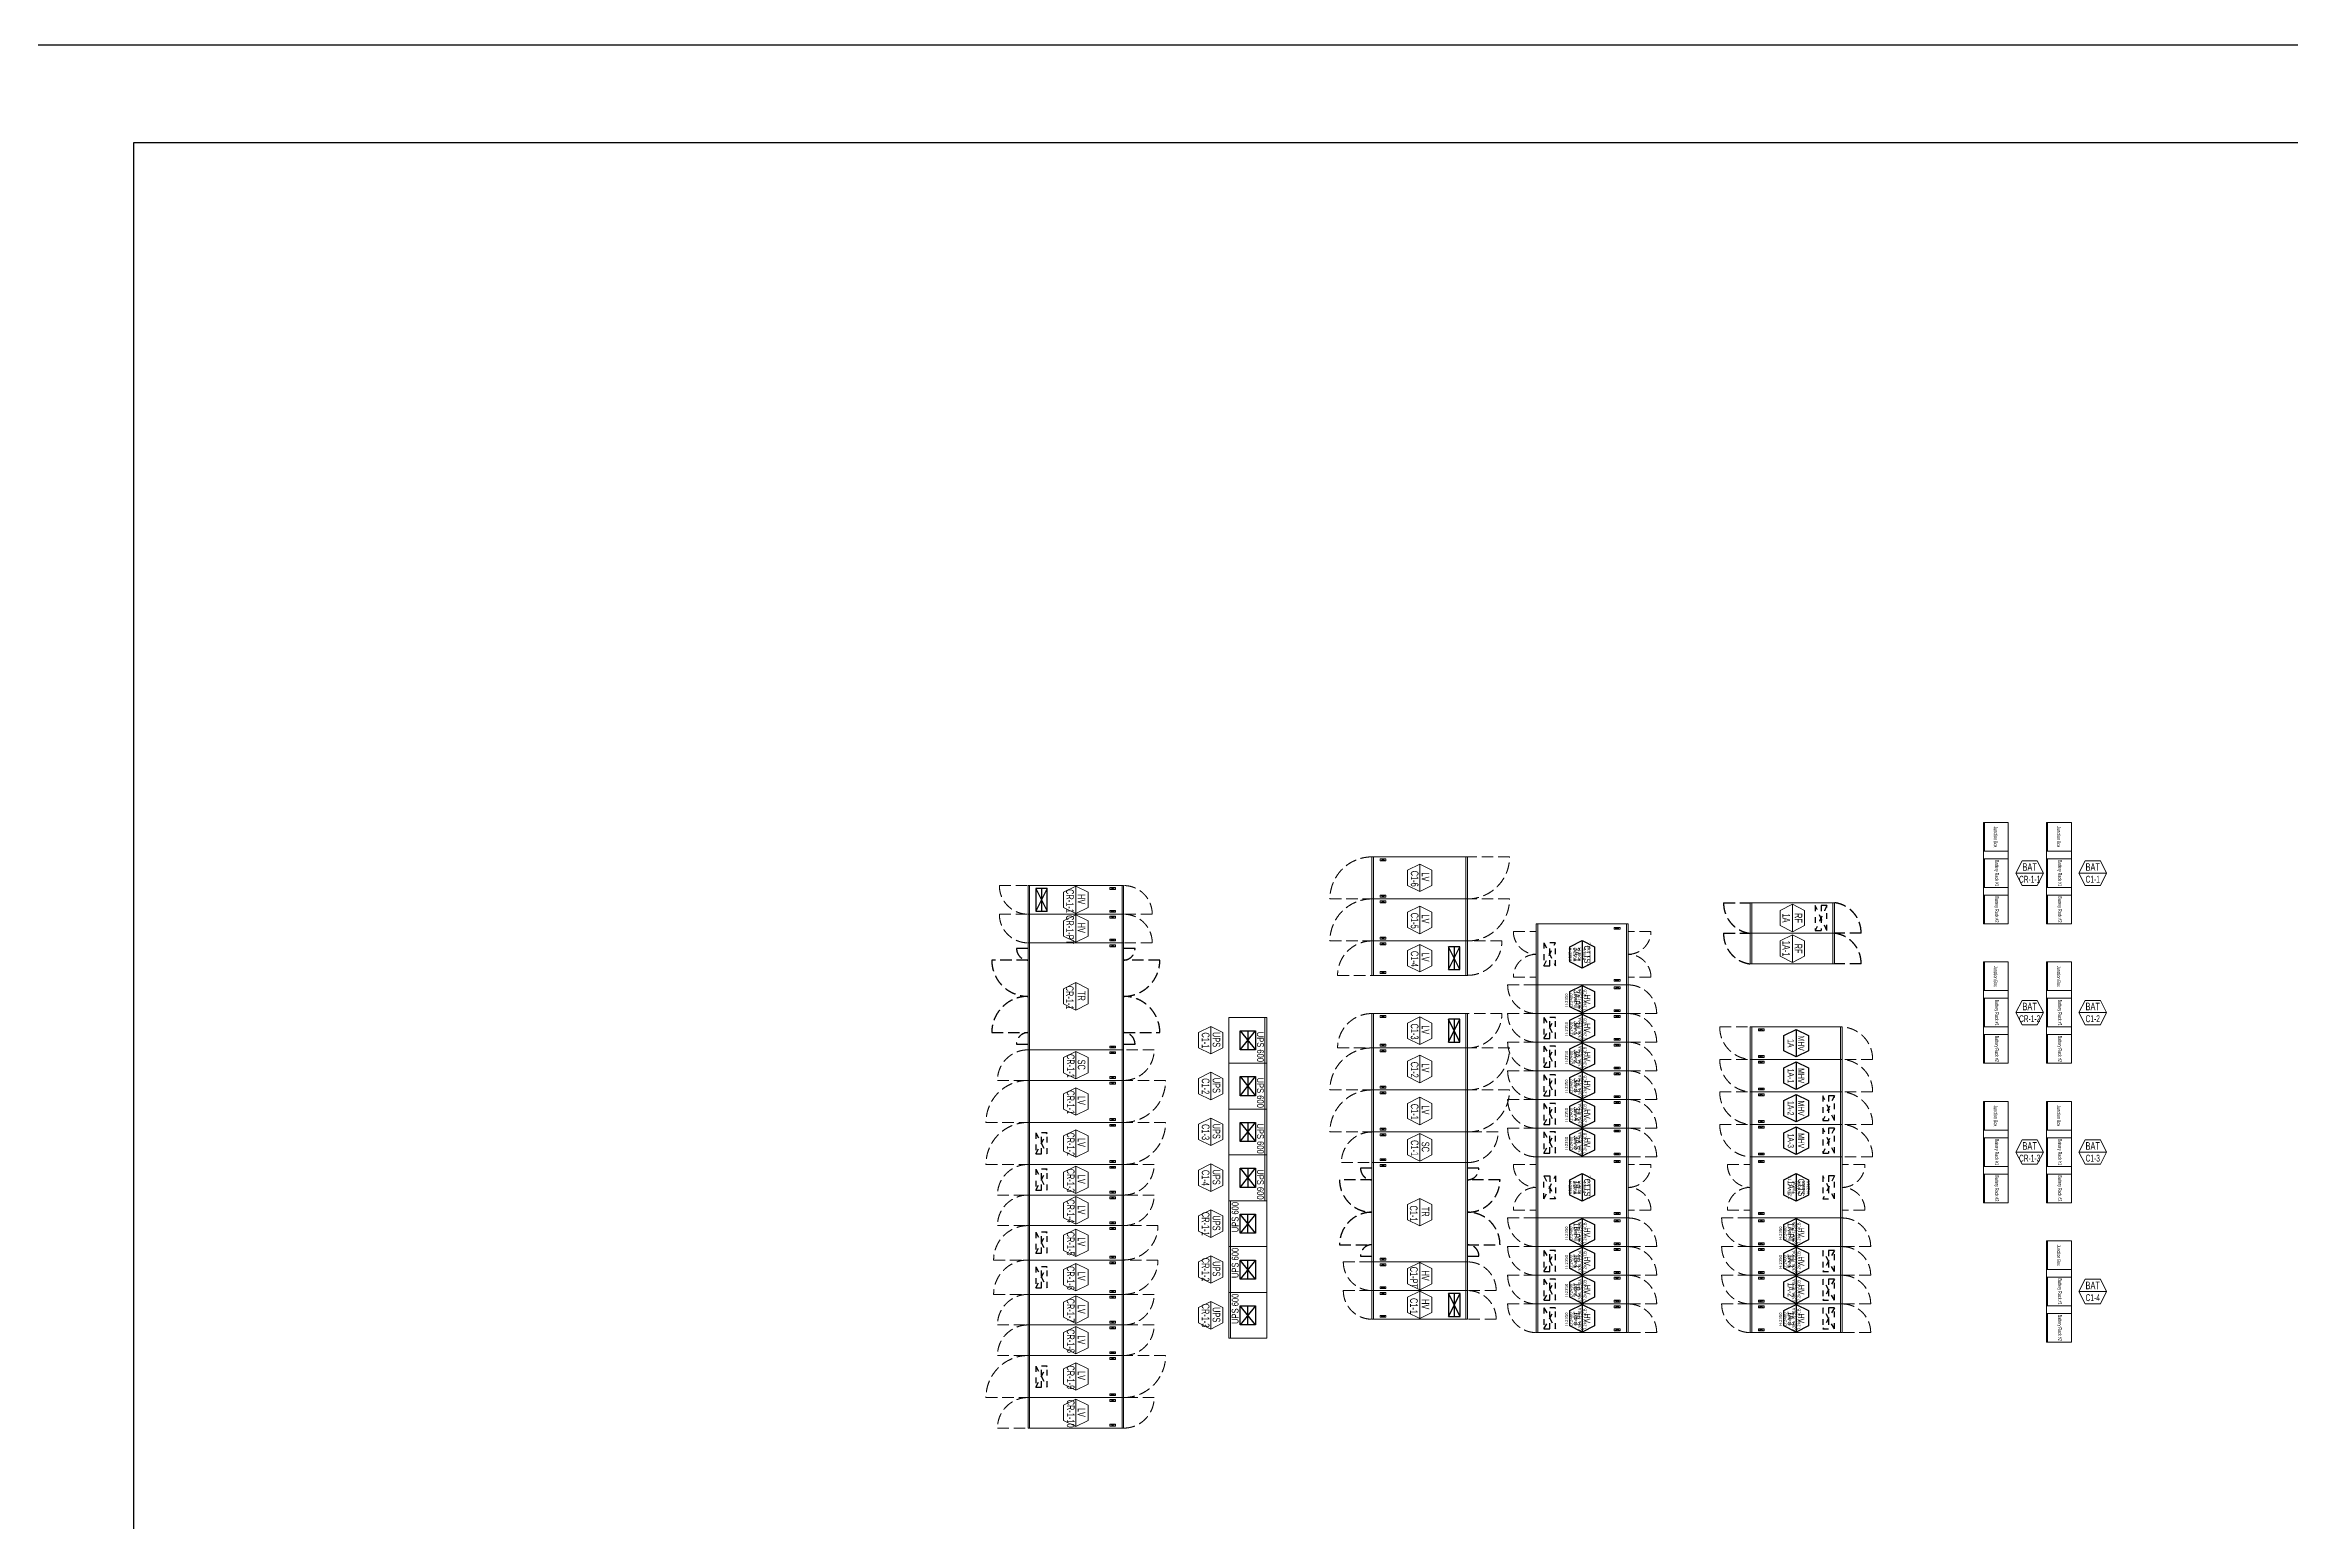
# Model space of a CAD drawing. Header units: millimetres. Extents: x 0 to 504600, y -356400 to 891000.
# Drawn here: x 254625 to 313400, y -305959 to -267300 of the extents above; entities that cross this region are included whole.
import ezdxf
from ezdxf.enums import TextEntityAlignment as Align

# ---------------------------------------------------------------- set-up
doc = ezdxf.new("R2010")
doc.units = ezdxf.units.MM
doc.header["$LTSCALE"] = 150
doc.linetypes.add('D1', pattern=[3, 1, -1, 1])
doc.linetypes.add('LH2', pattern=[2.85, 2, -0.85])
doc.layers.get('Defpoints').update_dxf_attribs({"color": 150})
doc.layers.add('-----31 Base Plan Equipment', color=5, linetype='Continuous', lineweight=0)
doc.layers.add('NOPLOT', color=191, linetype='Continuous', plot=False)
doc.styles.add('ELEC', font='')
doc.styles.add('WD', font='isocp2.shx', dxfattribs={"height": 75, "bigfont": 'whgtxt.shx'})
doc.styles.get('ELEC').set_extended_font_data('Dotum')

# ---------------------------------------------------------------- blocks, each defined once
blk = doc.blocks.new('A$C2e8f9a8b')
at = {"color": 0}
blk.add_line((30, 750), (30, 0), dxfattribs=at)
blk.add_lwpolyline([(650, 0), (0, 0), (0, 750), (650, 750)], close=True, dxfattribs=at)
blk = doc.blocks.new('UPS 600kV')
blk.add_line((800, 850), (-402, 850))
blk.add_lwpolyline([(798, -100), (-402, -100), (-402, 900), (798, 900)], close=True)
at = {"layer": 'NOPLOT'}
for p, q in [((-52, 199), (448, 601)), ((448, 199), (-52, 601)), ((-52, 400), (448, 400))]:
    blk.add_line(p, q, dxfattribs=at)
blk.add_lwpolyline([(448, 601), (448, 199), (-52, 199), (-52, 601)], close=True, dxfattribs=at)
at = {"layer": 'NOPLOT', "style": 'ELEC', "width": 0.85}
blk.add_text('UPS 600', height=178.2, dxfattribs=at).set_placement((-26, 731), align=Align.MIDDLE_LEFT)
blk = doc.blocks.new('850X2400')
at = {"color": 8, "linetype": 'LH2'}
for p, q in [((-3200, 850), (-2400, 850)), ((800, 0), (0, 0))]:
    blk.add_line(p, q, dxfattribs=at)
for p, q in [((-2360, 850), (-2360, 0)), ((-40, 850), (-40, 0))]:
    blk.add_line(p, q)
at = {"linetype": 'D1'}
for p, q in [((-2040, 800), (-2190, 750)), ((-2040, 750), (-2190, 800)), ((-2040, 50), (-2190, 100)), ((-2040, 100), (-2190, 50))]:
    blk.add_line(p, q, dxfattribs=at)
blk.add_lwpolyline([(-2400, 850), (-2400, 0), (0, 0), (0, 850)], close=True)
for points in [[(-2190, 800), (-2190, 750), (-2040, 750), (-2040, 800)], [(-2190, 50), (-2190, 100), (-2040, 100), (-2040, 50)]]:
    blk.add_lwpolyline(points, close=True, dxfattribs=at)
at = {"color": 8, "linetype": 'LH2'}
for centre, start, end in [((-2356, 843), 179.51561, 267.01298), ((-44, 7), 359.51561, 87.01298)]:
    blk.add_arc(centre, 844, start, end, dxfattribs=at)
blk = doc.blocks.new('1600X2400')
at = {"color": 8, "linetype": 'LH2'}
for p, q in [((-3000, 1400), (-2400, 1400)), ((600, 1400), (0, 1400)), ((-3000, 200), (-2400, 200)), ((600, 200), (0, 200))]:
    blk.add_line(p, q, dxfattribs=at)
at = {"linetype": 'Continuous'}
for p, q in [((-2360, 855), (-2360, 1600)), ((-42, 0), (-42, 1600)), ((-2360, 0), (-2360, 855))]:
    blk.add_line(p, q, dxfattribs=at)
at = {"linetype": 'D1'}
for p, q in [((-2040, 1505), (-2190, 1455)), ((-2040, 1455), (-2190, 1505)), ((-2040, 95), (-2190, 145)), ((-2040, 145), (-2190, 95))]:
    blk.add_line(p, q, dxfattribs=at)
blk.add_lwpolyline([(0, 1600), (0, 0), (-2400, 0), (-2400, 1600)], close=True)
for points in [[(-2190, 1505), (-2190, 1455), (-2040, 1455), (-2040, 1505)], [(-2190, 95), (-2190, 145), (-2040, 145), (-2040, 95)]]:
    blk.add_lwpolyline(points, close=True, dxfattribs=at)
at = {"color": 8, "linetype": 'LH2'}
for centre, start, end in [((-2400, 1400), 180, 270), ((0, 1400), 270, 0), ((-2400, 200), 90, 180), ((0, 200), 0, 90)]:
    blk.add_arc(centre, 600, start, end, dxfattribs=at)
blk = doc.blocks.new('750X2400')
at = {"color": 8, "linetype": 'LH2'}
for p, q in [((-3150, 750), (-2400, 750)), ((750, 0), (0, 0))]:
    blk.add_line(p, q, dxfattribs=at)
for p, q in [((-2360, 750), (-2360, 0)), ((-42, 750), (-42, 0))]:
    blk.add_line(p, q)
at = {"linetype": 'D1'}
for p, q in [((-2040, 700), (-2190, 650)), ((-2040, 650), (-2190, 700)), ((-2040, 50), (-2190, 100)), ((-2040, 100), (-2190, 50))]:
    blk.add_line(p, q, dxfattribs=at)
blk.add_lwpolyline([(-2400, 750), (-2400, 0), (0, 0), (0, 750)], close=True)
for points in [[(-2190, 700), (-2190, 650), (-2040, 650), (-2040, 700)], [(-2190, 50), (-2190, 100), (-2040, 100), (-2040, 50)]]:
    blk.add_lwpolyline(points, close=True, dxfattribs=at)
at = {"color": 8, "linetype": 'LH2'}
for centre, start, end in [((-2400, 750), 180, 270), ((0, 0), 0, 90)]:
    blk.add_arc(centre, 750, start, end, dxfattribs=at)
blk = doc.blocks.new('750X2500')
at = {"color": 8, "linetype": 'LH2'}
for p, q in [((-3250, 750), (-2458, 750)), ((750, 0), (-42, 0))]:
    blk.add_line(p, q, dxfattribs=at)
for p, q in [((-2460, 750), (-2460, 0)), ((-210, 700), (-360, 650)), ((-360, 700), (-210, 650)), ((-40, 750), (-40, 0)), ((-210, 50), (-360, 100)), ((-360, 50), (-210, 100))]:
    blk.add_line(p, q)
for points in [[(-2500, 750), (-2500, 0), (0, 0), (0, 750)], [(-360, 700), (-210, 700), (-210, 650), (-360, 650)], [(-360, 50), (-210, 50), (-210, 100), (-360, 100)]]:
    blk.add_lwpolyline(points, close=True)
for centre, start, end in [((-2500, 750), 180, 270), ((0, 0), 0, 90)]:
    blk.add_arc(centre, 750, start, end, dxfattribs=at)
blk = doc.blocks.new('800X2500')
for p, q in [((-2460, 800), (-2460, 0)), ((-210, 750), (-360, 700)), ((-360, 750), (-210, 700)), ((-40, 800), (-40, 0)), ((-210, 50), (-360, 100)), ((-360, 50), (-210, 100))]:
    blk.add_line(p, q)
at = {"color": 8, "linetype": 'LH2'}
for p, q in [((800, 800), (-42, 800)), ((-3300, 0), (-2458, 0))]:
    blk.add_line(p, q, dxfattribs=at)
for points in [[(-2500, 800), (-2500, 0), (0, 0), (0, 800)], [(-360, 750), (-210, 750), (-210, 700), (-360, 700)], [(-360, 50), (-210, 50), (-210, 100), (-360, 100)]]:
    blk.add_lwpolyline(points, close=True)
for centre, start, end in [((-2500, 0), 90, 180), ((0, 800), 270, 0)]:
    blk.add_arc(centre, 800, start, end, dxfattribs=at)
blk = doc.blocks.new('1100X2500')
for p, q in [((-2460, 1100), (-2460, 0)), ((-210, 1050), (-360, 1000)), ((-360, 1050), (-210, 1000)), ((-40, 1100), (-40, 0)), ((-210, 50), (-360, 100)), ((-360, 50), (-210, 100))]:
    blk.add_line(p, q)
at = {"color": 8, "linetype": 'LH2'}
for p, q in [((1100, 1100), (-42, 1100)), ((-3600, 0), (-2458, 0))]:
    blk.add_line(p, q, dxfattribs=at)
at = {"elevation": 0}
for points in [[(-2500, 1100), (-2500, 0), (0, 0), (0, 1100)], [(-360, 1050), (-210, 1050), (-210, 1000), (-360, 1000)], [(-360, 50), (-210, 50), (-210, 100), (-360, 100)]]:
    blk.add_lwpolyline(points, close=True, dxfattribs=at)
at = {"color": 8, "linetype": 'LH2'}
for centre, start, end in [((-2500, 0), 90, 180), ((0, 1100), 270, 0)]:
    blk.add_arc(centre, 1100, start, end, dxfattribs=at)
blk = doc.blocks.new('900X2500')
for p, q in [((-2460, 900), (-2460, 0)), ((-210, 850), (-360, 800)), ((-360, 850), (-210, 800)), ((-40, 900), (-40, 0)), ((-210, 50), (-360, 100)), ((-360, 50), (-210, 100))]:
    blk.add_line(p, q)
at = {"color": 8, "linetype": 'LH2'}
for p, q in [((900, 900), (-42, 900)), ((-3400, 0), (-2458, 0))]:
    blk.add_line(p, q, dxfattribs=at)
at = {"elevation": 0}
for points in [[(-2500, 900), (-2500, 0), (0, 0), (0, 900)], [(-360, 850), (-210, 850), (-210, 800), (-360, 800)], [(-360, 50), (-210, 50), (-210, 100), (-360, 100)]]:
    blk.add_lwpolyline(points, close=True, dxfattribs=at)
at = {"color": 8, "linetype": 'LH2'}
for centre, start, end in [((-2500, 0), 90, 180), ((0, 900), 270, 0)]:
    blk.add_arc(centre, 900, start, end, dxfattribs=at)

msp = doc.modelspace()

# ---------------------------------------------------------------- linework, layer by layer
at = {"layer": '-----31 Base Plan Equipment'}
for p, q in [((299290, -289750), (299290, -290550)), ((301408, -289750), (301408, -290550)), ((280390, -290800), (280390, -293600)), ((282490, -290850), (282640, -290900)), ((282490, -290900), (282640, -290850)), ((282810, -290800), (282810, -293600)), ((291350, -291500), (291650, -290900)), ((291650, -291500), (291350, -290900)), ((291500, -290900), (291500, -291500)), ((299290, -290550), (299290, -291350)), ((301408, -290550), (301408, -291350)), ((291350, -293400), (291650, -292800)), ((291650, -293400), (291350, -292800)), ((291500, -292800), (291500, -293400)), ((282490, -293500), (282640, -293550)), ((282490, -293550), (282640, -293500)), ((289392, -299150, 0), (289392, -296550, 0)), ((289710, -296650, 0), (289560, -296600, 0)), ((289710, -296600, 0), (289560, -296650, 0)), ((291806, -299150, 0), (291806, -296550, 0)), ((289710, -299100, 0), (289560, -299050, 0)), ((289710, -299050, 0), (289560, -299100, 0)), ((291354, -300575), (291654, -299975)), ((291654, -300575), (291354, -299975)), ((291504, -299975), (291504, -300575))]:
    msp.add_line(p, q, dxfattribs=at)
at = {"layer": '-----31 Base Plan Equipment', "linetype": 'D1'}
for p, q in [((301250, -289825), (300950, -290475)), ((301250, -290475), (300950, -289825)), ((301100, -289825), (301100, -290475))]:
    msp.add_line(p, q, dxfattribs=at)
at = {"layer": '-----31 Base Plan Equipment', "elevation": 0}
for points in [[(306000, -287650), (305350, -287650), (305350, -290300), (306000, -290300)], [(299250, -289750), (299250, -290550), (301450, -290550), (301450, -289750)], [(299250, -290550), (299250, -291350), (301450, -291350), (301450, -290550)], [(306000, -291300), (305350, -291300), (305350, -293950), (306000, -293950)], [(307650, -291300), (307000, -291300), (307000, -293950), (307650, -293950)], [(291350, -293400), (291650, -293400), (291650, -292800), (291350, -292800)], [(306000, -294950), (305350, -294950), (305350, -297600), (306000, -297600)], [(307650, -294950), (307000, -294950), (307000, -297600), (307650, -297600)], [(289350, -299150), (289350, -296550), (291850, -296550), (291850, -299150)], [(289560, -296650), (289560, -296600), (289710, -296600), (289710, -296650)], [(289560, -299100), (289560, -299050), (289710, -299050), (289710, -299100)], [(307650, -298600), (307000, -298600), (307000, -301250), (307650, -301250)]]:
    msp.add_lwpolyline(points, close=True, dxfattribs=at)
at = {"layer": '-----31 Base Plan Equipment'}
for points in [[(307650, -287650), (307000, -287650), (307000, -290300), (307650, -290300)], [(282850, -290800), (282850, -293600), (280350, -293600), (280350, -290800)], [(282640, -290850), (282640, -290900), (282490, -290900), (282490, -290850)], [(291350, -291500), (291650, -291500), (291650, -290900), (291350, -290900)], [(282640, -293500), (282640, -293550), (282490, -293550), (282490, -293500)], [(291354, -300575), (291654, -300575), (291654, -299975), (291354, -299975)]]:
    msp.add_lwpolyline(points, close=True, dxfattribs=at)
for points in [[(290600, -288740), (290600, -289460), (290920, -289300), (290920, -288900), (290600, -288740), (290280, -288900), (290280, -289300), (290600, -289460)], [(308570, -288975), (307850, -288975), (308010, -288655), (308410, -288655), (308570, -288975), (308410, -289295), (308010, -289295), (307850, -288975)], [(281600, -289315), (281600, -290035), (281920, -289875), (281920, -289475), (281600, -289315), (281280, -289475), (281280, -289875), (281600, -290035)], [(281600, -290065), (281600, -290785), (281920, -290625), (281920, -290225), (281600, -290065), (281280, -290225), (281280, -290625), (281600, -290785)], [(290600, -289840), (290600, -290560), (290920, -290400), (290920, -290000), (290600, -289840), (290280, -290000), (290280, -290400), (290600, -290560)], [(290600, -290840), (290600, -291560), (290920, -291400), (290920, -291000), (290600, -290840), (290280, -291000), (290280, -291400), (290600, -291560)], [(281600, -291840), (281600, -292560), (281920, -292400), (281920, -292000), (281600, -291840), (281280, -292000), (281280, -292400), (281600, -292560)], [(285130, -292987), (285130, -293707), (284810, -293548), (284810, -293147), (285130, -292987), (285450, -293147), (285450, -293548), (285130, -293707)], [(290600, -292740), (290600, -293460), (290920, -293300), (290920, -292900), (290600, -292740), (290280, -292900), (290280, -293300), (290600, -293460)], [(290600, -293740), (290600, -294460), (290920, -294300), (290920, -293900), (290600, -293740), (290280, -293900), (290280, -294300), (290600, -294460)], [(285130, -294187), (285130, -294907), (284810, -294748), (284810, -294347), (285130, -294187), (285450, -294347), (285450, -294748), (285130, -294907)], [(290600, -294840), (290600, -295560), (290920, -295400), (290920, -295000), (290600, -294840), (290280, -295000), (290280, -295400), (290600, -295560)], [(285130, -295387), (285130, -296107), (284810, -295948), (284810, -295547), (285130, -295387), (285450, -295547), (285450, -295948), (285130, -296107)], [(290600, -295790), (290600, -296510), (290920, -296350), (290920, -295950), (290600, -295790), (290280, -295950), (290280, -296350), (290600, -296510)], [(285130, -296587), (285130, -297307), (284810, -297148), (284810, -296747), (285130, -296587), (285450, -296747), (285450, -297148), (285130, -297307)], [(285130, -297787), (285130, -298507), (284810, -298348), (284810, -297947), (285130, -297787), (285450, -297947), (285450, -298348), (285130, -298507)], [(285130, -298987), (285130, -299707), (284810, -299548), (284810, -299147), (285130, -298987), (285450, -299147), (285450, -299548), (285130, -299707)], [(285130, -300187), (285130, -300907), (284810, -300748), (284810, -300347), (285130, -300187), (285450, -300347), (285450, -300748), (285130, -300907)]]:
    msp.add_lwpolyline(points, dxfattribs=at)
at = {"layer": '-----31 Base Plan Equipment', "elevation": 0}
for points in [[(306920, -288975), (306200, -288975), (306360, -288655), (306760, -288655), (306920, -288975), (306760, -289295), (306360, -289295), (306200, -288975)], [(300350, -289790), (300350, -290510), (300030, -290350), (300030, -289950), (300350, -289790), (300670, -289950), (300670, -290350), (300350, -290510)], [(300350, -290590), (300350, -291310), (300030, -291150), (300030, -290750), (300350, -290590), (300670, -290750), (300670, -291150), (300350, -291310)], [(306920, -292625), (306200, -292625), (306360, -292305), (306760, -292305), (306920, -292625), (306760, -292945), (306360, -292945), (306200, -292625)], [(308570, -292625), (307850, -292625), (308010, -292305), (308410, -292305), (308570, -292625), (308410, -292945), (308010, -292945), (307850, -292625)], [(281600, -293640), (281600, -294360), (281920, -294200), (281920, -293800), (281600, -293640), (281280, -293800), (281280, -294200), (281600, -294360)], [(281600, -294590), (281600, -295310), (281920, -295150), (281920, -294750), (281600, -294590), (281280, -294750), (281280, -295150), (281600, -295310)], [(281600, -295690), (281600, -296410), (281920, -296250), (281920, -295850), (281600, -295690), (281280, -295850), (281280, -296250), (281600, -296410)], [(306920, -296275), (306200, -296275), (306360, -295955), (306760, -295955), (306920, -296275), (306760, -296595), (306360, -296595), (306200, -296275)], [(308570, -296275), (307850, -296275), (308010, -295955), (308410, -295955), (308570, -296275), (308410, -296595), (308010, -296595), (307850, -296275)], [(281600, -296640), (281600, -297360), (281920, -297200), (281920, -296800), (281600, -296640), (281280, -296800), (281280, -297200), (281600, -297360)], [(281600, -297440), (281600, -298160), (281920, -298000), (281920, -297600), (281600, -297440), (281280, -297600), (281280, -298000), (281600, -298160)], [(290600, -297490), (290600, -298210), (290920, -298050), (290920, -297650), (290600, -297490), (290280, -297650), (290280, -298050), (290600, -298210)], [(281600, -298290), (281600, -299010), (281920, -298850), (281920, -298450), (281600, -298290), (281280, -298450), (281280, -298850), (281600, -299010)], [(281600, -299190), (281600, -299910), (281920, -299750), (281920, -299350), (281600, -299190), (281280, -299350), (281280, -299750), (281600, -299910)], [(290600, -299165), (290600, -299885), (290920, -299725), (290920, -299325), (290600, -299165), (290280, -299325), (290280, -299725), (290600, -299885)], [(308570, -299925), (307850, -299925), (308010, -299605), (308410, -299605), (308570, -299925), (308410, -300245), (308010, -300245), (307850, -299925)], [(281600, -300040), (281600, -300760), (281920, -300600), (281920, -300200), (281600, -300040), (281280, -300200), (281280, -300600), (281600, -300760)], [(290600, -299915), (290600, -300635), (290920, -300475), (290920, -300075), (290600, -299915), (290280, -300075), (290280, -300475), (290600, -300635)], [(281600, -300840), (281600, -301560), (281920, -301400), (281920, -301000), (281600, -300840), (281280, -301000), (281280, -301400), (281600, -301560)], [(281600, -301790), (281600, -302510), (281920, -302350), (281920, -301950), (281600, -301790), (281280, -301950), (281280, -302350), (281600, -302510)], [(281600, -302740), (281600, -303460), (281920, -303300), (281920, -302900), (281600, -302740), (281280, -302900), (281280, -303300), (281600, -303460)]]:
    msp.add_lwpolyline(points, dxfattribs=at)
at = {"layer": '-----31 Base Plan Equipment', "linetype": 'D1', "elevation": 0}
msp.add_lwpolyline([(300950, -289825), (300950, -290475), (301250, -290475), (301250, -289825)], close=True, dxfattribs=at)
at = {"layer": '-----31 Base Plan Equipment', "lineweight": -2}
for points in [[(294850, -290740), (294850, -291460), (294530, -291300), (294530, -290900), (294850, -290740), (295170, -290900), (295170, -291300), (294850, -291460)], [(294850, -291915), (294850, -292635), (294530, -292475), (294530, -292075), (294850, -291915), (295170, -292075), (295170, -292475), (294850, -292635)], [(294850, -292665), (294850, -293385), (294530, -293225), (294530, -292825), (294850, -292665), (295170, -292825), (295170, -293225), (294850, -293385)], [(300450, -293065), (300450, -293785), (300130, -293625), (300130, -293225), (300450, -293065), (300770, -293225), (300770, -293625), (300450, -293785)], [(294850, -293415), (294850, -294135), (294530, -293975), (294530, -293575), (294850, -293415), (295170, -293575), (295170, -293975), (294850, -294135)], [(294850, -294165), (294850, -294885), (294530, -294725), (294530, -294325), (294850, -294165), (295170, -294325), (295170, -294725), (294850, -294885)], [(300450, -293915), (300450, -294635), (300130, -294475), (300130, -294075), (300450, -293915), (300770, -294075), (300770, -294475), (300450, -294635)], [(294850, -294915), (294850, -295635), (294530, -295475), (294530, -295075), (294850, -294915), (295170, -295075), (295170, -295475), (294850, -295635)], [(300450, -294765), (300450, -295485), (300130, -295325), (300130, -294925), (300450, -294765), (300770, -294925), (300770, -295325), (300450, -295485)], [(300450, -295615), (300450, -296335), (300130, -296175), (300130, -295775), (300450, -295615), (300770, -295775), (300770, -296175), (300450, -296335)], [(294850, -295665), (294850, -296385), (294530, -296225), (294530, -295825), (294850, -295665), (295170, -295825), (295170, -296225), (294850, -296385)], [(294850, -296840), (294850, -297560), (294530, -297400), (294530, -297000), (294850, -296840), (295170, -297000), (295170, -297400), (294850, -297560)], [(300450, -296840), (300450, -297560), (300130, -297400), (300130, -297000), (300450, -296840), (300770, -297000), (300770, -297400), (300450, -297560)], [(294850, -298015), (294850, -298735), (294530, -298575), (294530, -298175), (294850, -298015), (295170, -298175), (295170, -298575), (294850, -298735)], [(300450, -298015), (300450, -298735), (300130, -298575), (300130, -298175), (300450, -298015), (300770, -298175), (300770, -298575), (300450, -298735)], [(294850, -298765), (294850, -299485), (294530, -299325), (294530, -298925), (294850, -298765), (295170, -298925), (295170, -299325), (294850, -299485)], [(300450, -298765), (300450, -299485), (300130, -299325), (300130, -298925), (300450, -298765), (300770, -298925), (300770, -299325), (300450, -299485)], [(294850, -299515), (294850, -300235), (294530, -300075), (294530, -299675), (294850, -299515), (295170, -299675), (295170, -300075), (294850, -300235)], [(300450, -299515), (300450, -300235), (300130, -300075), (300130, -299675), (300450, -299515), (300770, -299675), (300770, -300075), (300450, -300235)], [(294850, -300265), (294850, -300985), (294530, -300825), (294530, -300425), (294850, -300265), (295170, -300425), (295170, -300825), (294850, -300985)], [(300450, -300265), (300450, -300985), (300130, -300825), (300130, -300425), (300450, -300265), (300770, -300425), (300770, -300825), (300450, -300985)]]:
    msp.add_lwpolyline(points, dxfattribs=at)
at = {"color": 8, "linetype": 'LH2'}
for points in [[(299250, -290550, -0.385743), (298550, -289750), (299250, -289750)], [(301450, -289750, -0.385743), (302150, -290550), (301450, -290550)]]:
    msp.add_lwpolyline(points, format="xyb", dxfattribs=at)
at = {"color": 8, "linetype": 'LH2', "elevation": 0}
for points in [[(299250, -291350, -0.385743), (298550, -290550), (299250, -290550)], [(301450, -290550, -0.385743), (302150, -291350), (301450, -291350)], [(280350, -290950), (280050, -290950, 0.414214), (280350, -291250), (279400, -291250, 0.414214), (280350, -292200, 0.414214), (279400, -293150), (280350, -293150, 0.414214), (280050, -293450), (280350, -293450)], [(282850, -293450), (283150, -293450, 0.414214), (282850, -293150), (283800, -293150, 0.414214), (282850, -292200, 0.414214), (283800, -291250), (282850, -291250, 0.414214), (283150, -290950), (282850, -290950)], [(289350, -296700), (289050, -296700, 0.414214), (289350, -297000), (288500, -297000, 0.414214), (289350, -297850, 0.414214), (288500, -298700), (289350, -298700, 0.414214), (289050, -299000), (289350, -299000)], [(291850, -299000), (292150, -299000, 0.414214), (291850, -298700), (292700, -298700, 0.414214), (291850, -297850, 0.414214), (292700, -297000), (291850, -297000, 0.414214), (292150, -296700), (291850, -296700)]]:
    msp.add_lwpolyline(points, format="xyb", dxfattribs=at)
at = {"layer": 'Defpoints'}
for points in [[(252300, -267300), (378450, -267300), (378450, -356400), (252300, -356400)], [(256950, -269850), (361950, -269850), (361950, -353850), (256950, -353850)]]:
    msp.add_lwpolyline(points, close=True, dxfattribs=at)
at = {"layer": 'NOPLOT'}
for p, q in [((280850, -289375), (280550, -289975)), ((280550, -289375), (280850, -289975)), ((280700, -289375), (280700, -289975)), ((291350, -291500), (291650, -290900)), ((291650, -291500), (291350, -290900)), ((291500, -290900), (291500, -291500)), ((291350, -293400), (291650, -292800)), ((291650, -293400), (291350, -292800)), ((291500, -292800), (291500, -293400)), ((291354, -300575), (291654, -299975)), ((291654, -300575), (291354, -299975)), ((291504, -299975), (291504, -300575))]:
    msp.add_line(p, q, dxfattribs=at)
at = {"layer": 'NOPLOT', "linetype": 'D1'}
for p, q in [((301250, -289825), (300950, -290475)), ((301250, -290475), (300950, -289825)), ((301100, -289825), (301100, -290475)), ((293850, -291400), (294150, -290800)), ((293850, -290800), (294150, -291400)), ((294000, -291400), (294000, -290800)), ((293850, -293300), (294150, -292750)), ((293850, -292750), (294150, -293300)), ((294000, -293300), (294000, -292750)), ((293850, -294050), (294150, -293500)), ((293850, -293500), (294150, -294050)), ((294000, -294050), (294000, -293500)), ((293850, -294800), (294150, -294250)), ((293850, -294250), (294150, -294800)), ((294000, -294800), (294000, -294250)), ((293850, -295550), (294150, -295000)), ((293850, -295000), (294150, -295550)), ((294000, -295550), (294000, -295000)), ((301450, -294800), (301150, -295450)), ((301450, -295450), (301150, -294800)), ((301300, -294800), (301300, -295450)), ((280550, -296325), (280850, -295775)), ((280550, -295775), (280850, -296325)), ((280700, -296325), (280700, -295775)), ((293850, -296300), (294150, -295750)), ((293850, -295750), (294150, -296300)), ((294000, -296300), (294000, -295750)), ((301450, -295650), (301150, -296300)), ((301450, -296300), (301150, -295650)), ((301300, -295650), (301300, -296300)), ((280550, -297275), (280850, -296725)), ((280550, -296725), (280850, -297275)), ((280700, -297275), (280700, -296725)), ((293850, -296900), (294150, -297500)), ((293850, -297500), (294150, -296900)), ((294000, -296900), (294000, -297500)), ((301450, -296900), (301150, -297500)), ((301450, -297500), (301150, -296900)), ((301300, -296900), (301300, -297500)), ((280550, -298925), (280850, -298375)), ((280550, -298375), (280850, -298925)), ((280700, -298925), (280700, -298375)), ((293850, -299400), (294150, -298850)), ((293850, -298850), (294150, -299400)), ((294000, -299400), (294000, -298850)), ((301450, -298850), (301150, -299400)), ((301450, -299400), (301150, -298850)), ((301300, -298850), (301300, -299400)), ((280550, -299825), (280850, -299275)), ((280550, -299275), (280850, -299825)), ((280700, -299825), (280700, -299275)), ((293850, -300150), (294150, -299600)), ((293850, -299600), (294150, -300150)), ((294000, -300150), (294000, -299600)), ((301450, -299600), (301150, -300150)), ((301450, -300150), (301150, -299600)), ((301300, -299600), (301300, -300150)), ((293850, -300900), (294150, -300350)), ((293850, -300350), (294150, -300900)), ((294000, -300900), (294000, -300350)), ((301450, -300350), (301150, -300900)), ((301450, -300900), (301150, -300350)), ((301300, -300350), (301300, -300900)), ((280550, -302425), (280850, -301875)), ((280550, -301875), (280850, -302425)), ((280700, -302425), (280700, -301875))]:
    msp.add_line(p, q, dxfattribs=at)
at = {"layer": 'NOPLOT', "elevation": 0}
for points in [[(280850, -289375), (280550, -289375), (280550, -289975), (280850, -289975)], [(291350, -293400), (291650, -293400), (291650, -292800), (291350, -292800)]]:
    msp.add_lwpolyline(points, close=True, dxfattribs=at)
at = {"layer": 'NOPLOT', "linetype": 'D1', "elevation": 0}
for points in [[(300950, -289825), (300950, -290475), (301250, -290475), (301250, -289825)], [(280850, -296325), (280850, -295775), (280550, -295775), (280550, -296325)], [(280850, -297275), (280850, -296725), (280550, -296725), (280550, -297275)], [(280850, -298925), (280850, -298375), (280550, -298375), (280550, -298925)], [(280850, -299825), (280850, -299275), (280550, -299275), (280550, -299825)], [(280850, -302425), (280850, -301875), (280550, -301875), (280550, -302425)]]:
    msp.add_lwpolyline(points, close=True, dxfattribs=at)
at = {"layer": 'NOPLOT'}
for points in [[(291350, -291500), (291650, -291500), (291650, -290900), (291350, -290900)], [(291354, -300575), (291654, -300575), (291654, -299975), (291354, -299975)]]:
    msp.add_lwpolyline(points, close=True, dxfattribs=at)
at = {"layer": 'NOPLOT', "linetype": 'D1'}
for points in [[(294150, -291400), (294150, -290800), (293850, -290800), (293850, -291400)], [(294150, -293300), (294150, -292750), (293850, -292750), (293850, -293300)], [(294150, -294050), (294150, -293500), (293850, -293500), (293850, -294050)], [(294150, -294800), (294150, -294250), (293850, -294250), (293850, -294800)], [(294150, -295550), (294150, -295000), (293850, -295000), (293850, -295550)], [(301150, -294800), (301150, -295450), (301450, -295450), (301450, -294800)], [(294150, -296300), (294150, -295750), (293850, -295750), (293850, -296300)], [(301150, -295650), (301150, -296300), (301450, -296300), (301450, -295650)], [(294150, -296900), (294150, -297500), (293850, -297500), (293850, -296900)], [(301150, -296900), (301150, -297500), (301450, -297500), (301450, -296900)], [(294150, -299400), (294150, -298850), (293850, -298850), (293850, -299400)], [(301150, -298850), (301150, -299400), (301450, -299400), (301450, -298850)], [(294150, -300150), (294150, -299600), (293850, -299600), (293850, -300150)], [(301150, -299600), (301150, -300150), (301450, -300150), (301450, -299600)], [(294150, -300900), (294150, -300350), (293850, -300350), (293850, -300900)], [(301150, -300350), (301150, -300900), (301450, -300900), (301450, -300350)]]:
    msp.add_lwpolyline(points, close=True, dxfattribs=at)

# ---------------------------------------------------------------- block references
at = {"layer": '-----31 Base Plan Equipment', "xscale": -1, "rotation": 180}
for p in [(305350, -287650), (307000, -287650), (305350, -288600), (307000, -288600), (305350, -289550), (307000, -289550), (305350, -291300), (307000, -291300), (305350, -292250), (307000, -292250), (305350, -293200), (307000, -293200), (305350, -294950), (307000, -294950), (305350, -295900), (307000, -295900), (305350, -296850), (307000, -296850), (307000, -298600), (307000, -299550), (307000, -300500)]:
    msp.add_blockref('A$C2e8f9a8b', p, dxfattribs=at)
at = {"layer": '-----31 Base Plan Equipment'}
for name, p, rotation in [('1100X2500', (289350, -288550), 180), ('1100X2500', (289350, -289650), 180), ('900X2500', (289350, -290750), 180), ('900X2500', (289350, -292650), 180), ('UPS 600kV', (285700, -293152), 270), ('1100X2500', (289350, -293550), 180), ('UPS 600kV', (285700, -294352), 270), ('1100X2500', (289350, -294650), 180), ('UPS 600kV', (285700, -295552), 270), ('800X2500', (289350, -295750), 180), ('UPS 600kV', (285700, -296752), 270), ('UPS 600kV', (286500, -298348), 89.99999999999999), ('UPS 600kV', (286500, -299548), 89.99999999999999), ('750X2500', (289350, -299150), 180), ('UPS 600kV', (286500, -300748), 89.99999999999999), ('750X2500', (289350, -299900), 180)]:
    msp.add_blockref(name, p, dxfattribs=dict(at, rotation=rotation))
for name, p in [('750X2500', (282850, -290050)), ('850X2400', (301650, -293850)), ('800X2500', (282850, -294400)), ('850X2400', (301650, -294700)), ('1100X2500', (282850, -295500)), ('850X2400', (301650, -295550)), ('1100X2500', (282850, -296600)), ('850X2400', (301650, -296400)), ('800X2500', (282850, -297400)), ('1600X2400', (301650, -298000)), ('800X2500', (282850, -298200)), ('900X2500', (282850, -299100)), ('750X2400', (301650, -298750)), ('900X2500', (282850, -300000)), ('750X2400', (301650, -299500)), ('750X2400', (301650, -300250)), ('800X2500', (282850, -300800)), ('750X2400', (301650, -301000)), ('800X2500', (282850, -301600)), ('1100X2500', (282850, -302700)), ('800X2500', (282850, -303500))]:
    msp.add_blockref(name, p, dxfattribs=at)
at = {"layer": '-----31 Base Plan Equipment', "linetype": 'LH2'}
msp.add_blockref('750X2500', (282850, -290800), dxfattribs=at)
at = {"layer": '-----31 Base Plan Equipment', "linetype": 'LH2', "rotation": 180}
for name, p in [('1600X2400', (293650, -290300)), ('750X2400', (293650, -291900)), ('750X2400', (293650, -292650)), ('750X2400', (293650, -293400)), ('750X2400', (293650, -294150)), ('750X2400', (293650, -294900)), ('750X2400', (293650, -295650)), ('1600X2400', (293650, -296400)), ('750X2400', (293650, -298000)), ('750X2400', (293650, -298750)), ('750X2400', (293650, -299500)), ('750X2400', (293650, -300250))]:
    msp.add_blockref(name, p, dxfattribs=at)

# ---------------------------------------------------------------- texts
at = {"layer": '-----31 Base Plan Equipment', "style": 'ELEC'}
for s, height, width, p in [('Junction Box', 100, 0.6, (305672, -288025)), ('Junction Box', 100, 0.6, (307322, -288025)), ('C1-6', 200, 0.7, (290467, -289121)), ('LV', 200, 0.7, (290751, -289074)), ('Battery Rack #1', 100, 0.6, (305703, -288975)), ('Battery Rack #1', 100, 0.6, (307353, -288975)), ('CR-1-1', 200, 0.7, (281448, -289705)), ('HV', 200, 0.7, (281751, -289658)), ('Battery Rack #2', 100, 0.6, (305703, -289925)), ('Battery Rack #2', 100, 0.6, (307353, -289925)), ('CR-1-PT', 200, 0.7, (281448, -290455)), ('HV', 200, 0.7, (281751, -290408)), ('C1-5', 200, 0.7, (290467, -290221)), ('LV', 200, 0.7, (290751, -290174)), ('1A', 200, 0.7, (300190, -290150)), ('RF', 200, 0.7, (300510, -290150)), ('1A-1', 200, 0.7, (300190, -290950)), ('RF', 200, 0.7, (300510, -290950)), ('C1-4', 200, 0.7, (290467, -291221)), ('LV', 200, 0.7, (290751, -291174)), ('Junction Box', 100, 0.6, (305672, -291675)), ('Junction Box', 100, 0.6, (307322, -291675)), ('CR-1-1', 200, 0.7, (281442, -292233)), ('TR', 200, 0.7, (281751, -292188)), ('Battery Rack #1', 100, 0.6, (305703, -292625)), ('Battery Rack #1', 100, 0.6, (307353, -292625)), ('C1-1', 200, 0.7, (284997, -293352)), ('UPS', 200, 0.7, (285281, -293331)), ('C1-3', 200, 0.7, (290467, -293121)), ('LV', 200, 0.7, (290751, -293074)), ('CR-1-1', 200, 0.7, (281467, -294021)), ('SC', 200, 0.7, (281751, -293989)), ('Battery Rack #2', 100, 0.6, (305703, -293575)), ('Battery Rack #2', 100, 0.6, (307353, -293575)), ('C1-2', 200, 0.7, (284997, -294552)), ('UPS', 200, 0.7, (285281, -294531)), ('C1-2', 200, 0.7, (290467, -294121)), ('LV', 200, 0.7, (290751, -294074)), ('CR-1-1', 200, 0.7, (281467, -294971)), ('LV', 200, 0.7, (281751, -294924)), ('C1-1', 200, 0.7, (290467, -295221)), ('C1-3', 200, 0.7, (284997, -295752)), ('UPS', 200, 0.7, (285281, -295731)), ('LV', 200, 0.7, (290751, -295174)), ('Junction Box', 100, 0.6, (305672, -295325)), ('Junction Box', 100, 0.6, (307322, -295325)), ('CR-1-2', 200, 0.7, (281467, -296071)), ('LV', 200, 0.7, (281751, -296024)), ('C1-1', 200, 0.7, (290467, -296171)), ('SC', 200, 0.7, (290751, -296139)), ('Battery Rack #1', 100, 0.6, (305703, -296275)), ('Battery Rack #1', 100, 0.6, (307353, -296275)), ('CR-1-3', 200, 0.7, (281467, -297021)), ('C1-4', 200, 0.7, (284997, -296952)), ('UPS', 200, 0.7, (285281, -296931)), ('LV', 200, 0.7, (281751, -296989)), ('Battery Rack #2', 100, 0.6, (305703, -297225)), ('Battery Rack #2', 100, 0.6, (307353, -297225)), ('CR-1-4', 200, 0.7, (281467, -297821)), ('LV', 200, 0.7, (281751, -297789)), ('CR-1-1', 200, 0.7, (284997, -298152)), ('UPS', 200, 0.7, (285281, -298131)), ('C1-1', 200, 0.7, (290442, -297883, 0)), ('TR', 200, 0.7, (290751, -297838, 0)), ('CR-1-5', 200, 0.7, (281467, -298671)), ('LV', 200, 0.7, (281751, -298624)), ('CR-1-2', 200, 0.7, (284997, -299352)), ('UPS', 200, 0.7, (285281, -299331)), ('Junction Box', 100, 0.6, (307322, -298975)), ('CR-1-6', 200, 0.7, (281467, -299571)), ('LV', 200, 0.7, (281751, -299524)), ('C1-PT', 200, 0.7, (290448, -299555)), ('HV', 200, 0.7, (290751, -299508)), ('Battery Rack #1', 100, 0.6, (307353, -299925)), ('CR-1-7', 200, 0.7, (281467, -300421)), ('LV', 200, 0.7, (281751, -300389)), ('CR-1-3', 200, 0.7, (284997, -300552)), ('C1-1', 200, 0.7, (290448, -300305)), ('HV', 200, 0.7, (290751, -300258)), ('UPS', 200, 0.7, (285281, -300531)), ('Battery Rack #2', 100, 0.6, (307353, -300875)), ('CR-1-8', 200, 0.7, (281467, -301221)), ('LV', 200, 0.7, (281751, -301189)), ('CR-1-9', 200, 0.7, (281467, -302171)), ('LV', 200, 0.7, (281751, -302124)), ('CR-1-10', 200, 0.7, (281467, -303121)), ('LV', 200, 0.7, (281751, -303089))]:
    msp.add_text(s, height=height, rotation=270, dxfattribs=dict(at, width=width)).set_placement(p, align=Align.MIDDLE_CENTER)
for s, height, width, p in [('CR-1-1', 180, 0.6, (306560, -289135)), ('BAT', 200, 0.7, (306560, -288815)), ('BAT', 200, 0.7, (308210, -288815)), ('C1-1', 180, 0.6, (308210, -289135)), ('CR-1-2', 180, 0.6, (306560, -292785)), ('BAT', 200, 0.7, (306560, -292465)), ('BAT', 200, 0.7, (308210, -292465)), ('C1-2', 180, 0.6, (308210, -292785)), ('BAT', 200, 0.7, (306560, -296115)), ('BAT', 200, 0.7, (308210, -296115)), ('CR-1-3', 180, 0.6, (306560, -296435)), ('C1-3', 180, 0.6, (308210, -296435)), ('BAT', 200, 0.7, (308210, -299765)), ('C1-4', 180, 0.6, (308210, -300085))]:
    msp.add_text(s, height=height, dxfattribs=dict(at, width=width)).set_placement(p, align=Align.MIDDLE_CENTER)
at = {"layer": '-----31 Base Plan Equipment', "lineweight": -2, "style": 'ELEC', "width": 0.7}
for s, p in [('CTTS', (294982, -291102)), ('3A-1', (294710, -291104)), ('3A-PT', (294710, -292279)), ('HV', (294982, -292277)), ('3A-1', (294710, -293029)), ('HV', (294982, -293027)), ('MHV', (300582, -293427)), ('3A-2', (294710, -293779)), ('HV', (294982, -293777)), ('1A', (300310, -293429)), ('3A-3', (294710, -294529)), ('HV', (294982, -294527)), ('1A-1', (300310, -294279)), ('MHV', (300582, -294277)), ('1A-2', (300310, -295129)), ('MHV', (300582, -295127)), ('3A-4', (294710, -295279)), ('HV', (294982, -295277)), ('3A-5', (294710, -296029)), ('HV', (294982, -296027)), ('1A-3', (300310, -295979)), ('MHV', (300582, -295977)), ('1B-1', (294710, -297204)), ('CTTS', (294982, -297202)), ('1A-1', (300310, -297204)), ('CTTS', (300582, -297202)), ('1B-PT', (294710, -298379)), ('HV', (294982, -298377)), ('1A-PT', (300310, -298379)), ('HV', (300582, -298377)), ('1B-1', (294710, -299129)), ('HV', (294982, -299127)), ('1A-1', (300310, -299129)), ('HV', (300582, -299127)), ('1B-2', (294710, -299879)), ('1A-2', (300310, -299879)), ('HV', (294982, -299877)), ('HV', (300582, -299877)), ('1B-3', (294710, -300629)), ('HV', (294982, -300627)), ('1A-3', (300310, -300629)), ('HV', (300582, -300627))]:
    msp.add_text(s, height=160, rotation=270, dxfattribs=at).set_placement(p, align=Align.MIDDLE)
at = {"layer": '-----31 Base Plan Equipment', "linetype": 'D1', "style": 'WD'}
for s, rotation, p in [('7.2kV CTTS', 270, (295020, -291100)), ('H:2350', 270, (294540, -291100)), ('D:2500', 270, (294660, -291100)), ('W:1600', 270, (294780, -291100)), ('2000A', 270, (294900, -291100)), ('630A,1250A', 90, (294800, -292300)), ('7.2kV VCB', 90, (294920, -292300)), ('H:2350', 90, (294440, -292300)), ('D:2400', 90, (294560, -292300)), ('W:800', 90, (294680, -292300)), ('H:2350', 90, (294440, -293050)), ('D:2400', 90, (294560, -293050)), ('W:800', 90, (294680, -293050)), ('630A,1250A', 90, (294800, -293050)), ('7.2kV VCB', 90, (294920, -293050)), ('H:2350', 90, (294440, -293800)), ('D:2400', 90, (294560, -293800)), ('W:800', 90, (294680, -293800)), ('630A,1250A', 90, (294800, -293800)), ('7.2kV VCB', 90, (294920, -293800)), ('H:2350', 90, (294440, -294550)), ('D:2400', 90, (294560, -294550)), ('W:800', 90, (294680, -294550)), ('630A,1250A', 90, (294800, -294550)), ('7.2kV VCB', 90, (294920, -294550)), ('H:2350', 90, (294440, -295300)), ('D:2400', 90, (294560, -295300)), ('W:800', 90, (294680, -295300)), ('630A,1250A', 90, (294800, -295300)), ('7.2kV VCB', 90, (294920, -295300)), ('H:2350', 90, (294440, -296050)), ('D:2400', 90, (294560, -296050)), ('W:800', 90, (294680, -296050)), ('630A,1250A', 90, (294800, -296050)), ('7.2kV VCB', 90, (294920, -296050)), ('H:2350', 270, (294540, -297200)), ('D:2500', 270, (294660, -297200)), ('W:1600', 270, (294780, -297200)), ('2000A', 270, (294900, -297200)), ('7.2kV CTTS', 270, (295020, -297200)), ('7.2kV CTTS', 90, (300280, -297200)), ('2000A', 90, (300400, -297200)), ('W:1600', 90, (300520, -297200)), ('D:2500', 90, (300640, -297200)), ('H:2350', 90, (300760, -297200)), ('H:2350', 90, (294440, -298400)), ('D:2400', 90, (294560, -298400)), ('W:800', 90, (294680, -298400)), ('630A,1250A', 90, (294800, -298400)), ('7.2kV VCB', 90, (294920, -298400)), ('H:2350', 90, (300040, -298400)), ('D:2400', 90, (300160, -298400)), ('W:800', 90, (300280, -298400)), ('630A,1250A', 90, (300400, -298400)), ('7.2kV VCB', 90, (300520, -298400)), ('H:2350', 90, (294440, -299150)), ('D:2400', 90, (294560, -299150)), ('W:800', 90, (294680, -299150)), ('630A,1250A', 90, (294800, -299150)), ('7.2kV VCB', 90, (294920, -299150)), ('H:2350', 90, (300040, -299150)), ('D:2400', 90, (300160, -299150)), ('W:800', 90, (300280, -299150)), ('630A,1250A', 90, (300400, -299150)), ('7.2kV VCB', 90, (300520, -299150)), ('630A,1250A', 90, (294800, -299900)), ('7.2kV VCB', 90, (294920, -299900)), ('630A,1250A', 90, (300400, -299900)), ('7.2kV VCB', 90, (300520, -299900)), ('H:2350', 90, (294440, -299900)), ('D:2400', 90, (294560, -299900)), ('W:800', 90, (294680, -299900)), ('H:2350', 90, (300040, -299900)), ('D:2400', 90, (300160, -299900)), ('W:800', 90, (300280, -299900)), ('H:2350', 90, (294440, -300650)), ('D:2400', 90, (294560, -300650)), ('W:800', 90, (294680, -300650)), ('630A,1250A', 90, (294800, -300650)), ('7.2kV VCB', 90, (294920, -300650)), ('H:2350', 90, (300040, -300650)), ('D:2400', 90, (300160, -300650)), ('W:800', 90, (300280, -300650)), ('630A,1250A', 90, (300400, -300650)), ('7.2kV VCB', 90, (300520, -300650))]:
    msp.add_text(s, height=80, rotation=rotation, dxfattribs=at).set_placement(p, align=Align.MIDDLE)
at = {"layer": 'NOPLOT', "linetype": 'D1', "style": 'WD'}
for s, rotation, p in [('7.2kV CTTS', 270, (295020, -291100)), ('H:2350', 270, (294540, -291100)), ('D:2500', 270, (294660, -291100)), ('W:1600', 270, (294780, -291100)), ('2000A', 270, (294900, -291100)), ('630A,1250A', 90, (294800, -292300)), ('7.2kV VCB', 90, (294920, -292300)), ('H:2350', 90, (294440, -292300)), ('D:2400', 90, (294560, -292300)), ('W:800', 90, (294680, -292300)), ('H:2350', 90, (294440, -293050)), ('D:2400', 90, (294560, -293050)), ('W:800', 90, (294680, -293050)), ('630A,1250A', 90, (294800, -293050)), ('7.2kV VCB', 90, (294920, -293050)), ('H:2350', 90, (294440, -293800)), ('D:2400', 90, (294560, -293800)), ('W:800', 90, (294680, -293800)), ('630A,1250A', 90, (294800, -293800)), ('7.2kV VCB', 90, (294920, -293800)), ('H:2350', 90, (294440, -294550)), ('D:2400', 90, (294560, -294550)), ('W:800', 90, (294680, -294550)), ('630A,1250A', 90, (294800, -294550)), ('7.2kV VCB', 90, (294920, -294550)), ('H:2350', 90, (294440, -295300)), ('D:2400', 90, (294560, -295300)), ('W:800', 90, (294680, -295300)), ('630A,1250A', 90, (294800, -295300)), ('7.2kV VCB', 90, (294920, -295300)), ('H:2350', 90, (294440, -296050)), ('D:2400', 90, (294560, -296050)), ('W:800', 90, (294680, -296050)), ('630A,1250A', 90, (294800, -296050)), ('7.2kV VCB', 90, (294920, -296050)), ('H:2350', 270, (294540, -297200)), ('D:2500', 270, (294660, -297200)), ('W:1600', 270, (294780, -297200)), ('2000A', 270, (294900, -297200)), ('7.2kV CTTS', 270, (295020, -297200)), ('7.2kV CTTS', 90, (300280, -297200)), ('2000A', 90, (300400, -297200)), ('W:1600', 90, (300520, -297200)), ('D:2500', 90, (300640, -297200)), ('H:2350', 90, (300760, -297200)), ('H:2350', 90, (294440, -298400)), ('D:2400', 90, (294560, -298400)), ('W:800', 90, (294680, -298400)), ('630A,1250A', 90, (294800, -298400)), ('7.2kV VCB', 90, (294920, -298400)), ('H:2350', 90, (300040, -298400)), ('D:2400', 90, (300160, -298400)), ('W:800', 90, (300280, -298400)), ('630A,1250A', 90, (300400, -298400)), ('7.2kV VCB', 90, (300520, -298400)), ('H:2350', 90, (294440, -299150)), ('D:2400', 90, (294560, -299150)), ('W:800', 90, (294680, -299150)), ('630A,1250A', 90, (294800, -299150)), ('7.2kV VCB', 90, (294920, -299150)), ('H:2350', 90, (300040, -299150)), ('D:2400', 90, (300160, -299150)), ('W:800', 90, (300280, -299150)), ('630A,1250A', 90, (300400, -299150)), ('7.2kV VCB', 90, (300520, -299150)), ('630A,1250A', 90, (294800, -299900)), ('7.2kV VCB', 90, (294920, -299900)), ('630A,1250A', 90, (300400, -299900)), ('7.2kV VCB', 90, (300520, -299900)), ('H:2350', 90, (294440, -299900)), ('D:2400', 90, (294560, -299900)), ('W:800', 90, (294680, -299900)), ('H:2350', 90, (300040, -299900)), ('D:2400', 90, (300160, -299900)), ('W:800', 90, (300280, -299900)), ('H:2350', 90, (294440, -300650)), ('D:2400', 90, (294560, -300650)), ('W:800', 90, (294680, -300650)), ('630A,1250A', 90, (294800, -300650)), ('7.2kV VCB', 90, (294920, -300650)), ('H:2350', 90, (300040, -300650)), ('D:2400', 90, (300160, -300650)), ('W:800', 90, (300280, -300650)), ('630A,1250A', 90, (300400, -300650)), ('7.2kV VCB', 90, (300520, -300650))]:
    msp.add_text(s, height=80, rotation=rotation, dxfattribs=at).set_placement(p, align=Align.MIDDLE)

doc.saveas('drawing.dxf')
